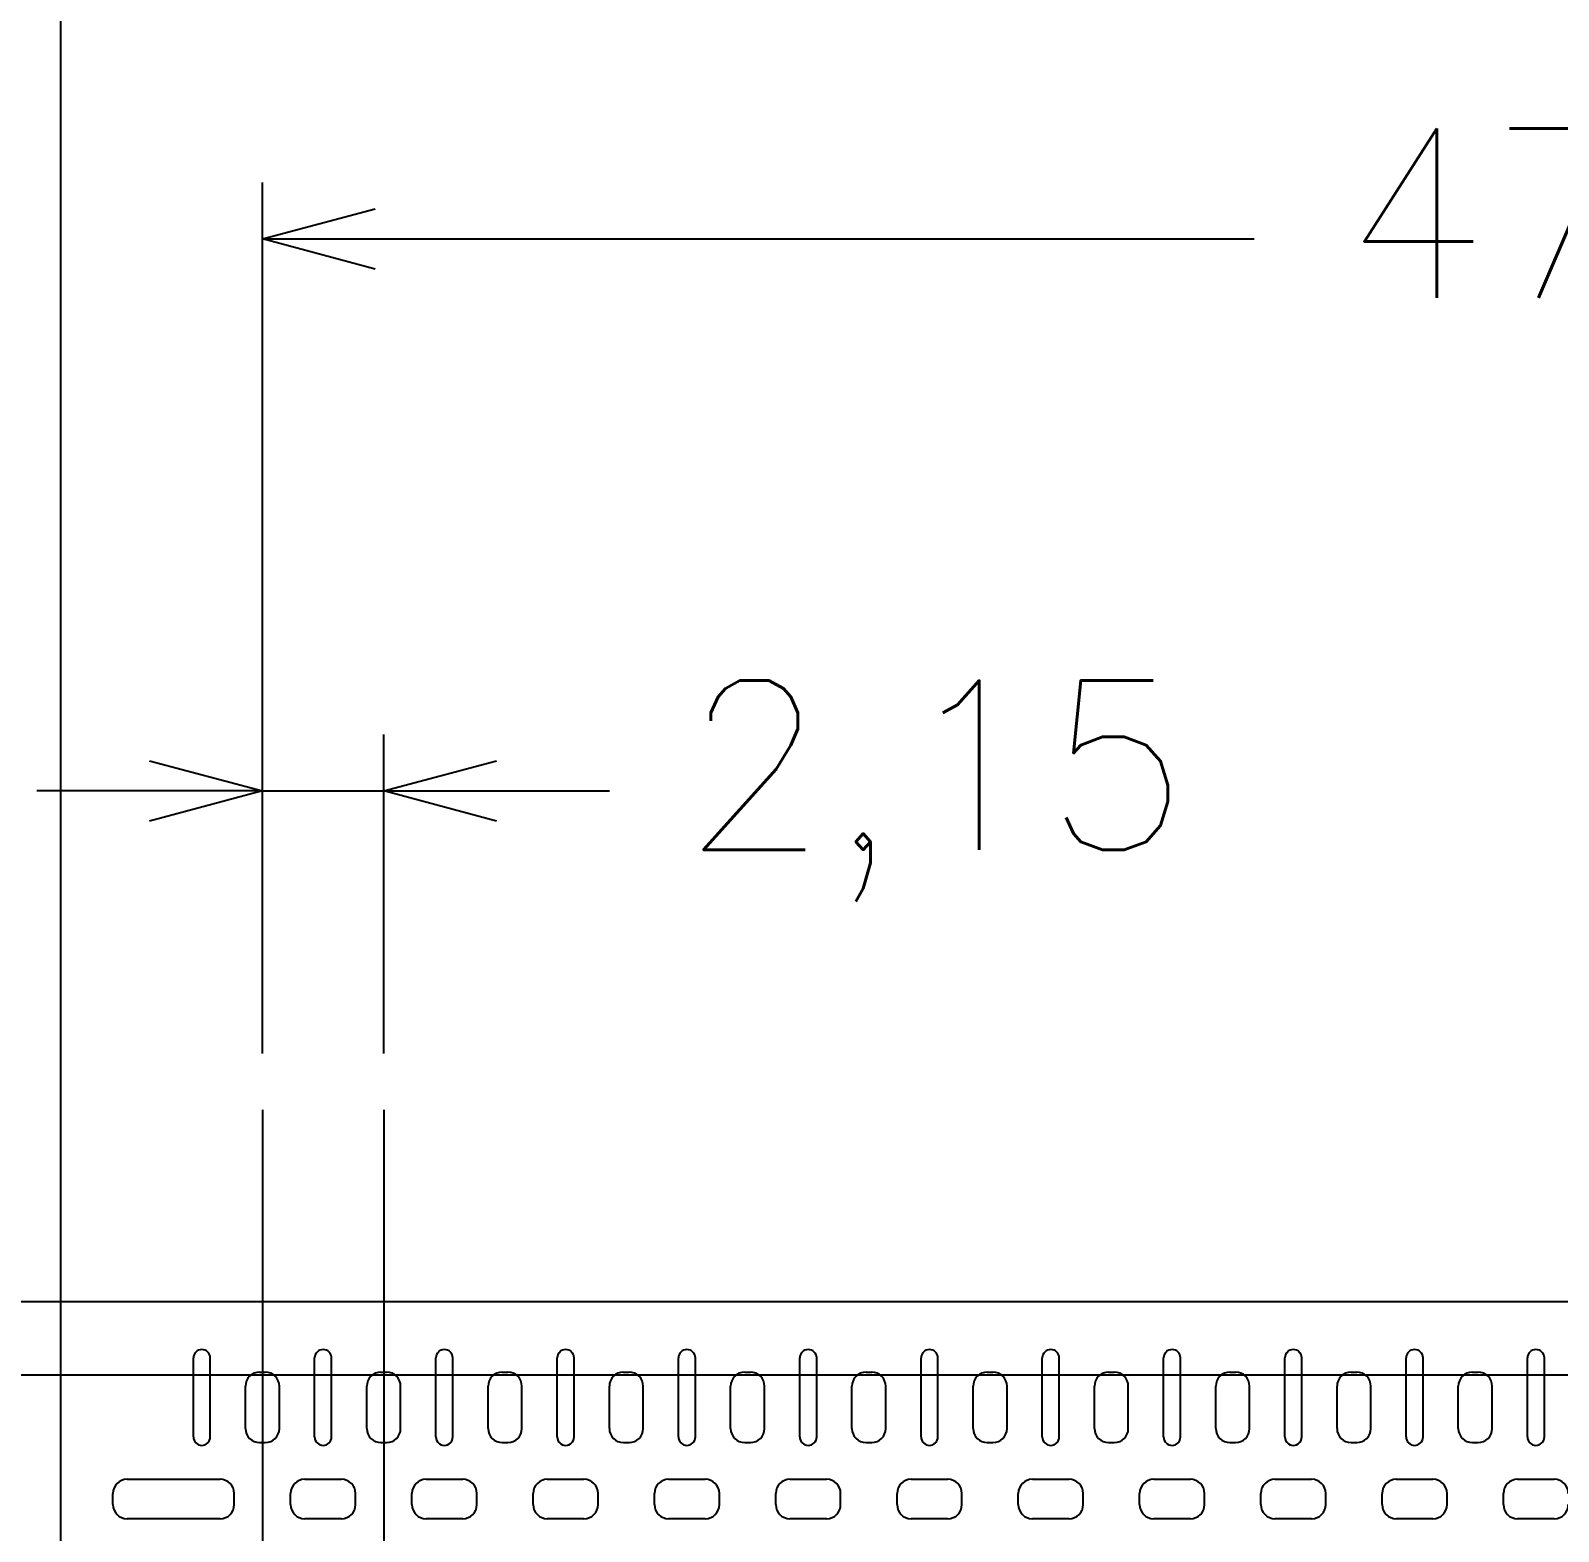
# Model space of a CAD drawing. Header units: millimetres. Extents: x -992 to 1678, y 98 to 1000.
# Drawn here: x -900.26 to -873.17, y 913.04 to 939.65 of the extents above; entities that cross this region are included whole.
import ezdxf

# ---------------------------------------------------------------- set-up
doc = ezdxf.new("R2010")
doc.units = ezdxf.units.MM
doc.header["$PDMODE"] = 3
doc.header["$PDSIZE"] = -1
doc.linetypes.add('CENTER', pattern=[10.16, 6.35, -1.27, 1.27, -1.27])
doc.layers.get('DEFPOINTS').update_dxf_attribs({"color": 10})
for name, color, linetype in [('1', 3, 'Continuous'), ('CEN', 8, 'CENTER'), ('DIM', 7, 'Continuous')]:
    doc.layers.add(name, color=color, linetype=linetype)
doc.styles.add('SIMPLEX', font='simplex')
doc.styles.get("Standard").update_dxf_attribs({"font": 'txt.shx', "bigfont": 'chineset.shx'})
doc.dimstyles.new('ISO-25', dxfattribs={"dimtxt": 2.5, "dimasz": 2.5, "dimexe": 1.25, "dimexo": 0.625, "dimtad": 1, "dimtxsty": 'Standard', "dimcen": 2.5, "dimadec": 0, "dimazin": 0, "dimtfac": 1, "dimtmove": 0, "dimatfit": 3, "dimfxl": 0, "dimarcsym": 0})

# ---------------------------------------------------------------- blocks, each defined once
blk = doc.blocks.new('_OPEN30')
at = {"color": 0, "linetype": 'ByBlock'}
for p, q in [((-1, 0.268), (0, 0)), ((0, 0), (-1, -0.268)), ((0, 0), (-1, 0))]:
    blk.add_line(p, q, dxfattribs=at)
blk = doc.blocks.new('*D2')
at = {"layer": 'DEFPOINTS', "color": 0}
for p in [(-656.549, 952.064), (-903.349, 916.616), (-656.549, 916.616)]:
    blk.add_point(p, dxfattribs=at)
at = {"layer": 'DIM', "color": 0, "lineweight": -2}
for p, q in [((-903.349, 917.616), (-903.349, 953.064)), ((-656.549, 917.616), (-656.549, 953.064)), ((-901.349, 952.064), (-787.449, 952.064)), ((-658.549, 952.064), (-772.449, 952.064))]:
    blk.add_line(p, q, dxfattribs=at)
at = {"layer": 'DIM', "color": 0, "lineweight": -2, "xscale": 2, "yscale": 2, "zscale": 2, "rotation": 180}
blk.add_blockref('_OPEN30', (-903.349, 952.064), dxfattribs=at)
at = {"layer": 'DIM', "color": 0, "lineweight": -2, "xscale": 2, "yscale": 2, "zscale": 2}
blk.add_blockref('_OPEN30', (-656.549, 952.064), dxfattribs=at)
at = {"layer": 'DIM', "color": 0, "insert": (-779.949, 952.064), "char_height": 3, "attachment_point": 5, "style": 'SIMPLEX'}
blk.add_mtext('246,8', dxfattribs=at)
blk = doc.blocks.new('*D3')
at = {"layer": 'DEFPOINTS', "color": 0}
for p in [(-848.849, 935.955), (-896.149, 920.516), (-848.849, 920.516)]:
    blk.add_point(p, dxfattribs=at)
at = {"layer": 'DIM', "color": 0, "lineweight": -2}
for p, q in [((-896.149, 921.516), (-896.149, 936.955)), ((-848.849, 921.516), (-848.849, 936.955)), ((-894.149, 935.955), (-878.57, 935.955)), ((-850.849, 935.955), (-866.427, 935.955))]:
    blk.add_line(p, q, dxfattribs=at)
at = {"layer": 'DIM', "color": 0, "lineweight": -2, "xscale": 2, "yscale": 2, "zscale": 2, "rotation": 180}
blk.add_blockref('_OPEN30', (-896.149, 935.955), dxfattribs=at)
at = {"layer": 'DIM', "color": 0, "lineweight": -2, "xscale": 2, "yscale": 2, "zscale": 2}
blk.add_blockref('_OPEN30', (-848.849, 935.955), dxfattribs=at)
at = {"layer": 'DIM', "color": 0, "insert": (-872.499, 935.955), "char_height": 3, "attachment_point": 5, "style": 'SIMPLEX'}
blk.add_mtext('47,3', dxfattribs=at)
blk = doc.blocks.new('*D4')
at = {"layer": 'DEFPOINTS', "color": 0}
for p in [(-893.999, 926.169), (-896.149, 920.516), (-893.999, 920.516)]:
    blk.add_point(p, dxfattribs=at)
at = {"layer": 'DIM', "color": 0, "lineweight": -2}
for p, q in [((-896.149, 921.516), (-896.149, 927.169)), ((-893.999, 921.516), (-893.999, 927.169)), ((-898.149, 926.169), (-900.149, 926.169)), ((-896.149, 926.169), (-893.999, 926.169)), ((-891.999, 926.169), (-889.999, 926.169))]:
    blk.add_line(p, q, dxfattribs=at)
at = {"layer": 'DIM', "color": 0, "lineweight": -2, "xscale": 2, "yscale": 2, "zscale": 2}
blk.add_blockref('_OPEN30', (-896.149, 926.169), dxfattribs=at)
at = {"layer": 'DIM', "color": 0, "lineweight": -2, "xscale": 2, "yscale": 2, "zscale": 2, "rotation": 180}
blk.add_blockref('_OPEN30', (-893.999, 926.169), dxfattribs=at)
at = {"layer": 'DIM', "color": 0, "insert": (-884.213, 926.169), "char_height": 3, "attachment_point": 5, "style": 'SIMPLEX'}
blk.add_mtext('2,15', dxfattribs=at)
blk = doc.blocks.new('*D5')
at = {"layer": 'DEFPOINTS', "color": 0}
for p in [(-899.724, 942.797), (-841.649, 920.116), (-899.724, 858.416)]:
    blk.add_point(p, dxfattribs=at)
at = {"layer": 'DIM', "color": 0, "lineweight": -2}
for p, q in [((-899.724, 859.416), (-899.724, 943.797)), ((-841.649, 921.116), (-841.649, 943.797)), ((-897.724, 942.797), (-879.615, 942.797)), ((-843.649, 942.797), (-861.758, 942.797))]:
    blk.add_line(p, q, dxfattribs=at)
at = {"layer": 'DIM', "color": 0, "lineweight": -2, "xscale": 2, "yscale": 2, "zscale": 2, "rotation": 180}
blk.add_blockref('_OPEN30', (-899.724, 942.797), dxfattribs=at)
at = {"layer": 'DIM', "color": 0, "lineweight": -2, "xscale": 2, "yscale": 2, "zscale": 2}
blk.add_blockref('_OPEN30', (-841.649, 942.797), dxfattribs=at)
at = {"layer": 'DIM', "color": 0, "insert": (-870.686, 942.797), "char_height": 3, "attachment_point": 5, "style": 'SIMPLEX'}
blk.add_mtext('58,075', dxfattribs=at)

msp = doc.modelspace()

# ---------------------------------------------------------------- linework, layer by layer
at = {"layer": '1'}
for p, q in [((-902.3486804, 917.11640189), (-872.4986804, 917.11640189)), ((-897.3736804, 914.71640189), (-897.3736804, 916.11640189)), ((-897.3736804, 914.71640189), (-897.3736804, 916.11640189)), ((-897.0736804, 914.71640189), (-897.0736804, 916.11640189)), ((-897.0736804, 914.71640189), (-897.0736804, 916.11640189)), ((-895.2236804, 914.71640189), (-895.2236804, 916.11640189)), ((-895.2236804, 914.71640189), (-895.2236804, 916.11640189)), ((-894.9236804, 914.71640189), (-894.9236804, 916.11640189)), ((-894.9236804, 914.71640189), (-894.9236804, 916.11640189)), ((-893.0736804, 914.71640189), (-893.0736804, 916.11640189)), ((-893.0736804, 914.71640189), (-893.0736804, 916.11640189)), ((-892.7736804, 914.71640189), (-892.7736804, 916.11640189)), ((-892.7736804, 914.71640189), (-892.7736804, 916.11640189)), ((-890.9236804, 914.71640189), (-890.9236804, 916.11640189)), ((-890.9236804, 914.71640189), (-890.9236804, 916.11640189)), ((-890.6236804, 914.71640189), (-890.6236804, 916.11640189)), ((-890.6236804, 914.71640189), (-890.6236804, 916.11640189)), ((-888.7736804, 914.71640189), (-888.7736804, 916.11640189)), ((-888.7736804, 914.71640189), (-888.7736804, 916.11640189)), ((-888.4736804, 914.71640189), (-888.4736804, 916.11640189)), ((-888.4736804, 914.71640189), (-888.4736804, 916.11640189)), ((-886.6236804, 914.71640189), (-886.6236804, 916.11640189)), ((-886.6236804, 914.71640189), (-886.6236804, 916.11640189)), ((-886.3236804, 914.71640189), (-886.3236804, 916.11640189)), ((-886.3236804, 914.71640189), (-886.3236804, 916.11640189)), ((-884.4736804, 914.71640189), (-884.4736804, 916.11640189)), ((-884.4736804, 914.71640189), (-884.4736804, 916.11640189)), ((-884.1736804, 914.71640189), (-884.1736804, 916.11640189)), ((-884.1736804, 914.71640189), (-884.1736804, 916.11640189)), ((-882.3236804, 914.71640189), (-882.3236804, 916.11640189)), ((-882.3236804, 914.71640189), (-882.3236804, 916.11640189)), ((-882.0236804, 914.71640189), (-882.0236804, 916.11640189)), ((-882.0236804, 914.71640189), (-882.0236804, 916.11640189)), ((-880.1736804, 914.71640189), (-880.1736804, 916.11640189)), ((-880.1736804, 914.71640189), (-880.1736804, 916.11640189)), ((-879.8736804, 914.71640189), (-879.8736804, 916.11640189)), ((-879.8736804, 914.71640189), (-879.8736804, 916.11640189)), ((-878.0236804, 914.71640189), (-878.0236804, 916.11640189)), ((-878.0236804, 914.71640189), (-878.0236804, 916.11640189)), ((-877.7236804, 914.71640189), (-877.7236804, 916.11640189)), ((-877.7236804, 914.71640189), (-877.7236804, 916.11640189)), ((-875.8736804, 914.71640189), (-875.8736804, 916.11640189)), ((-875.8736804, 914.71640189), (-875.8736804, 916.11640189)), ((-875.5736804, 914.71640189), (-875.5736804, 916.11640189)), ((-875.5736804, 914.71640189), (-875.5736804, 916.11640189)), ((-873.7236804, 914.71640189), (-873.7236804, 916.11640189)), ((-873.7236804, 914.71640189), (-873.7236804, 916.11640189)), ((-873.4236804, 914.71640189), (-873.4236804, 916.11640189)), ((-873.4236804, 914.71640189), (-873.4236804, 916.11640189)), ((-896.1986804, 915.86640189), (-896.0986804, 915.86640189)), ((-894.0486804, 915.86640189), (-893.9486804, 915.86640189)), ((-891.8986804, 915.86640189), (-891.7986804, 915.86640189)), ((-889.7486804, 915.86640189), (-889.6486804, 915.86640189)), ((-887.5986804, 915.86640189), (-887.4986804, 915.86640189)), ((-885.4486804, 915.86640189), (-885.3486804, 915.86640189)), ((-883.2986804, 915.86640189), (-883.1986804, 915.86640189)), ((-881.1486804, 915.86640189), (-881.0486804, 915.86640189)), ((-878.9986804, 915.86640189), (-878.8986804, 915.86640189)), ((-876.8486804, 915.86640189), (-876.7486804, 915.86640189)), ((-874.6986804, 915.86640189), (-874.5986804, 915.86640189)), ((-896.4486804, 914.86640189), (-896.4486804, 915.61640189)), ((-895.8486804, 914.86640189), (-895.8486804, 915.61640189)), ((-894.2986804, 914.86640189), (-894.2986804, 915.61640189)), ((-893.6986804, 914.86640189), (-893.6986804, 915.61640189)), ((-892.1486804, 914.86640189), (-892.1486804, 915.61640189)), ((-891.5486804, 914.86640189), (-891.5486804, 915.61640189)), ((-889.9986804, 914.86640189), (-889.9986804, 915.61640189)), ((-889.3986804, 914.86640189), (-889.3986804, 915.61640189)), ((-887.8486804, 914.86640189), (-887.8486804, 915.61640189)), ((-887.2486804, 914.86640189), (-887.2486804, 915.61640189)), ((-885.6986804, 914.86640189), (-885.6986804, 915.61640189)), ((-885.0986804, 914.86640189), (-885.0986804, 915.61640189)), ((-883.5486804, 914.86640189), (-883.5486804, 915.61640189)), ((-882.9486804, 914.86640189), (-882.9486804, 915.61640189)), ((-881.3986804, 914.86640189), (-881.3986804, 915.61640189)), ((-880.7986804, 914.86640189), (-880.7986804, 915.61640189)), ((-879.2486804, 914.86640189), (-879.2486804, 915.61640189)), ((-878.6486804, 914.86640189), (-878.6486804, 915.61640189)), ((-877.0986804, 914.86640189), (-877.0986804, 915.61640189)), ((-876.4986804, 914.86640189), (-876.4986804, 915.61640189)), ((-874.9486804, 914.86640189), (-874.9486804, 915.61640189)), ((-874.3486804, 914.86640189), (-874.3486804, 915.61640189)), ((-896.1986804, 914.61640189), (-896.0986804, 914.61640189)), ((-894.0486804, 914.61640189), (-893.9486804, 914.61640189)), ((-891.8986804, 914.61640189), (-891.7986804, 914.61640189)), ((-889.7486804, 914.61640189), (-889.6486804, 914.61640189)), ((-887.5986804, 914.61640189), (-887.4986804, 914.61640189)), ((-885.4486804, 914.61640189), (-885.3486804, 914.61640189)), ((-883.2986804, 914.61640189), (-883.1986804, 914.61640189)), ((-881.1486804, 914.61640189), (-881.0486804, 914.61640189)), ((-878.9986804, 914.61640189), (-878.8986804, 914.61640189)), ((-876.8486804, 914.61640189), (-876.7486804, 914.61640189)), ((-874.6986804, 914.61640189), (-874.5986804, 914.61640189)), ((-898.5486804, 913.96640189), (-896.8986804, 913.96640189)), ((-895.3986804, 913.96640189), (-894.7486804, 913.96640189)), ((-893.2486804, 913.96640189), (-892.5986804, 913.96640189)), ((-891.0986804, 913.96640189), (-890.4486804, 913.96640189)), ((-888.9486804, 913.96640189), (-888.2986804, 913.96640189)), ((-886.7986804, 913.96640189), (-886.1486804, 913.96640189)), ((-884.6486804, 913.96640189), (-883.9986804, 913.96640189)), ((-882.4986804, 913.96640189), (-881.8486804, 913.96640189)), ((-880.3486804, 913.96640189), (-879.6986804, 913.96640189)), ((-878.1986804, 913.96640189), (-877.5486804, 913.96640189)), ((-876.0486804, 913.96640189), (-875.3986804, 913.96640189)), ((-873.8986804, 913.96640189), (-873.2486804, 913.96640189)), ((-898.7986804, 913.51640189), (-898.7986804, 913.71640189))]:
    msp.add_line(p, q, dxfattribs=at)
at = {"layer": '1', "linetype": 'ByBlock'}
for p, q in [((-896.6486804, 913.51640189), (-896.6486804, 913.71640189)), ((-895.6486804, 913.51640189), (-895.6486804, 913.71640189)), ((-894.4986804, 913.51640189), (-894.4986804, 913.71640189)), ((-893.4986804, 913.51640189), (-893.4986804, 913.71640189)), ((-892.3486804, 913.51640189), (-892.3486804, 913.71640189)), ((-891.3486804, 913.51640189), (-891.3486804, 913.71640189)), ((-890.1986804, 913.51640189), (-890.1986804, 913.71640189)), ((-889.1986804, 913.51640189), (-889.1986804, 913.71640189)), ((-888.0486804, 913.51640189), (-888.0486804, 913.71640189)), ((-887.0486804, 913.51640189), (-887.0486804, 913.71640189)), ((-885.8986804, 913.51640189), (-885.8986804, 913.71640189)), ((-884.8986804, 913.51640189), (-884.8986804, 913.71640189)), ((-883.7486804, 913.51640189), (-883.7486804, 913.71640189)), ((-882.7486804, 913.51640189), (-882.7486804, 913.71640189)), ((-881.5986804, 913.51640189), (-881.5986804, 913.71640189)), ((-880.5986804, 913.51640189), (-880.5986804, 913.71640189)), ((-879.4486804, 913.51640189), (-879.4486804, 913.71640189)), ((-878.4486804, 913.51640189), (-878.4486804, 913.71640189)), ((-877.2986804, 913.51640189), (-877.2986804, 913.71640189)), ((-876.2986804, 913.51640189), (-876.2986804, 913.71640189)), ((-875.1486804, 913.51640189), (-875.1486804, 913.71640189)), ((-874.1486804, 913.51640189), (-874.1486804, 913.71640189)), ((-896.8986804, 913.26640189), (-898.5486804, 913.26640189)), ((-894.7486804, 913.26640189), (-895.3986804, 913.26640189)), ((-892.5986804, 913.26640189), (-893.2486804, 913.26640189)), ((-890.4486804, 913.26640189), (-891.0986804, 913.26640189)), ((-888.2986804, 913.26640189), (-888.9486804, 913.26640189)), ((-886.1486804, 913.26640189), (-886.7986804, 913.26640189)), ((-883.9986804, 913.26640189), (-884.6486804, 913.26640189)), ((-881.8486804, 913.26640189), (-882.4986804, 913.26640189)), ((-879.6986804, 913.26640189), (-880.3486804, 913.26640189)), ((-877.5486804, 913.26640189), (-878.1986804, 913.26640189)), ((-875.3986804, 913.26640189), (-876.0486804, 913.26640189)), ((-873.2486804, 913.26640189), (-873.8986804, 913.26640189))]:
    msp.add_line(p, q, dxfattribs=at)
at = {"layer": '1'}
for centre, radius, start, end in [((-897.2236804, 916.11640189), 0.15, 0, 180), ((-897.2236804, 916.11640189), 0.15, 0, 180), ((-895.0736804, 916.11640189), 0.15, 0, 180), ((-895.0736804, 916.11640189), 0.15, 0, 180), ((-892.9236804, 916.11640189), 0.15, 0, 180), ((-892.9236804, 916.11640189), 0.15, 0, 180), ((-890.7736804, 916.11640189), 0.15, 0, 180), ((-890.7736804, 916.11640189), 0.15, 0, 180), ((-888.6236804, 916.11640189), 0.15, 0, 180), ((-888.6236804, 916.11640189), 0.15, 0, 180), ((-886.4736804, 916.11640189), 0.15, 0, 180), ((-886.4736804, 916.11640189), 0.15, 0, 180), ((-884.3236804, 916.11640189), 0.15, 0, 180), ((-884.3236804, 916.11640189), 0.15, 0, 180), ((-882.1736804, 916.11640189), 0.15, 0, 180), ((-882.1736804, 916.11640189), 0.15, 0, 180), ((-880.0236804, 916.11640189), 0.15, 0, 180), ((-880.0236804, 916.11640189), 0.15, 0, 180), ((-877.8736804, 916.11640189), 0.15, 0, 180), ((-877.8736804, 916.11640189), 0.15, 0, 180), ((-875.7236804, 916.11640189), 0.15, 0, 180), ((-875.7236804, 916.11640189), 0.15, 0, 180), ((-873.5736804, 916.11640189), 0.15, 0, 180), ((-873.5736804, 916.11640189), 0.15, 0, 180), ((-896.1986804, 915.61640189), 0.25, 90, 180), ((-896.0986804, 915.61640189), 0.25, 0, 90), ((-894.0486804, 915.61640189), 0.25, 90, 180), ((-893.9486804, 915.61640189), 0.25, 0, 90), ((-891.8986804, 915.61640189), 0.25, 90, 180), ((-891.7986804, 915.61640189), 0.25, 0, 90), ((-889.7486804, 915.61640189), 0.25, 90, 180), ((-889.6486804, 915.61640189), 0.25, 0, 90), ((-887.5986804, 915.61640189), 0.25, 90, 180), ((-887.4986804, 915.61640189), 0.25, 0, 90), ((-885.4486804, 915.61640189), 0.25, 90, 180), ((-885.3486804, 915.61640189), 0.25, 0, 90), ((-883.2986804, 915.61640189), 0.25, 90, 180), ((-883.1986804, 915.61640189), 0.25, 0, 90), ((-881.1486804, 915.61640189), 0.25, 90, 180), ((-881.0486804, 915.61640189), 0.25, 0, 90), ((-878.9986804, 915.61640189), 0.25, 90, 180), ((-878.8986804, 915.61640189), 0.25, 0, 90), ((-876.8486804, 915.61640189), 0.25, 90, 180), ((-876.7486804, 915.61640189), 0.25, 0, 90), ((-874.6986804, 915.61640189), 0.25, 90, 180), ((-874.5986804, 915.61640189), 0.25, 0, 90), ((-897.2236804, 914.71640189), 0.15, 180, 0), ((-897.2236804, 914.71640189), 0.15, 180, 0), ((-896.1986804, 914.86640189), 0.25, 180, 270), ((-896.0986804, 914.86640189), 0.25, 270, 0), ((-895.0736804, 914.71640189), 0.15, 180, 0), ((-895.0736804, 914.71640189), 0.15, 180, 0), ((-894.0486804, 914.86640189), 0.25, 180, 270), ((-893.9486804, 914.86640189), 0.25, 270, 0), ((-892.9236804, 914.71640189), 0.15, 180, 0), ((-892.9236804, 914.71640189), 0.15, 180, 0), ((-891.8986804, 914.86640189), 0.25, 180, 270), ((-891.7986804, 914.86640189), 0.25, 270, 0), ((-890.7736804, 914.71640189), 0.15, 180, 0), ((-890.7736804, 914.71640189), 0.15, 180, 0), ((-889.7486804, 914.86640189), 0.25, 180, 270), ((-889.6486804, 914.86640189), 0.25, 270, 0), ((-888.6236804, 914.71640189), 0.15, 180, 0), ((-888.6236804, 914.71640189), 0.15, 180, 0), ((-887.5986804, 914.86640189), 0.25, 180, 270), ((-887.4986804, 914.86640189), 0.25, 270, 0), ((-886.4736804, 914.71640189), 0.15, 180, 0), ((-886.4736804, 914.71640189), 0.15, 180, 0), ((-885.4486804, 914.86640189), 0.25, 180, 270), ((-885.3486804, 914.86640189), 0.25, 270, 0), ((-884.3236804, 914.71640189), 0.15, 180, 0), ((-884.3236804, 914.71640189), 0.15, 180, 0), ((-883.2986804, 914.86640189), 0.25, 180, 270), ((-883.1986804, 914.86640189), 0.25, 270, 0), ((-882.1736804, 914.71640189), 0.15, 180, 0), ((-882.1736804, 914.71640189), 0.15, 180, 0), ((-881.1486804, 914.86640189), 0.25, 180, 270), ((-881.0486804, 914.86640189), 0.25, 270, 0), ((-880.0236804, 914.71640189), 0.15, 180, 0), ((-880.0236804, 914.71640189), 0.15, 180, 0), ((-878.9986804, 914.86640189), 0.25, 180, 270), ((-878.8986804, 914.86640189), 0.25, 270, 0), ((-877.8736804, 914.71640189), 0.15, 180, 0), ((-877.8736804, 914.71640189), 0.15, 180, 0), ((-876.8486804, 914.86640189), 0.25, 180, 270), ((-876.7486804, 914.86640189), 0.25, 270, 0), ((-875.7236804, 914.71640189), 0.15, 180, 0), ((-875.7236804, 914.71640189), 0.15, 180, 0), ((-874.6986804, 914.86640189), 0.25, 180, 270), ((-874.5986804, 914.86640189), 0.25, 270, 0), ((-873.5736804, 914.71640189), 0.15, 180, 0), ((-873.5736804, 914.71640189), 0.15, 180, 0), ((-898.5486804, 913.71640189), 0.25, 90, 180), ((-898.5486804, 913.51640189), 0.25, 180, 270)]:
    msp.add_arc(centre, radius, start, end, dxfattribs=at)
at = {"layer": '1', "linetype": 'ByBlock'}
for centre, start, end in [((-896.8986804, 913.71640189), 0, 90), ((-895.3986804, 913.71640189), 90, 180), ((-894.7486804, 913.71640189), 0, 90), ((-893.2486804, 913.71640189), 90, 180), ((-892.5986804, 913.71640189), 0, 90), ((-891.0986804, 913.71640189), 90, 180), ((-890.4486804, 913.71640189), 0, 90), ((-888.9486804, 913.71640189), 90, 180), ((-888.2986804, 913.71640189), 0, 90), ((-886.7986804, 913.71640189), 90, 180), ((-886.1486804, 913.71640189), 0, 90), ((-884.6486804, 913.71640189), 90, 180), ((-883.9986804, 913.71640189), 0, 90), ((-882.4986804, 913.71640189), 90, 180), ((-881.8486804, 913.71640189), 0, 90), ((-880.3486804, 913.71640189), 90, 180), ((-879.6986804, 913.71640189), 0, 90), ((-878.1986804, 913.71640189), 90, 180), ((-877.5486804, 913.71640189), 0, 90), ((-876.0486804, 913.71640189), 90, 180), ((-875.3986804, 913.71640189), 0, 90), ((-873.8986804, 913.71640189), 90, 180), ((-873.2486804, 913.71640189), 0, 90), ((-896.8986804, 913.51640189), 270, 0), ((-895.3986804, 913.51640189), 180, 270), ((-894.7486804, 913.51640189), 270, 0), ((-893.2486804, 913.51640189), 180, 270), ((-892.5986804, 913.51640189), 270, 0), ((-891.0986804, 913.51640189), 180, 270), ((-890.4486804, 913.51640189), 270, 0), ((-888.9486804, 913.51640189), 180, 270), ((-888.2986804, 913.51640189), 270, 0), ((-886.7986804, 913.51640189), 180, 270), ((-886.1486804, 913.51640189), 270, 0), ((-884.6486804, 913.51640189), 180, 270), ((-883.9986804, 913.51640189), 270, 0), ((-882.4986804, 913.51640189), 180, 270), ((-881.8486804, 913.51640189), 270, 0), ((-880.3486804, 913.51640189), 180, 270), ((-879.6986804, 913.51640189), 270, 0), ((-878.1986804, 913.51640189), 180, 270), ((-877.5486804, 913.51640189), 270, 0), ((-876.0486804, 913.51640189), 180, 270), ((-875.3986804, 913.51640189), 270, 0), ((-873.8986804, 913.51640189), 180, 270), ((-873.2486804, 913.51640189), 270, 0)]:
    msp.add_arc(centre, 0.25, start, end, dxfattribs=at)
at = {"layer": 'CEN', "linetype": 'ByBlock'}
for p, q in [((-896.1486804, 920.51640189), (-896.1486804, 853.71640189)), ((-893.9986804, 920.51640189), (-893.9986804, 853.71640189)), ((-901.6236804, 915.81640189), (-659.2736804, 915.81640189))]:
    msp.add_line(p, q, dxfattribs=at)

# ---------------------------------------------------------------- dimensions: what is measured, and where the dimension line sits
at = {"layer": 'DIM'}
for base, p1, p2, picture, middle in [((-656.5486803994, 952.0636081337), (-903.3486803994, 916.6164018862), (-656.5486803994, 916.6164018862), '*D2', (-779.9486803994, 952.0636081337)), ((-899.7236803994, 942.7969729261), (-841.6486803994, 920.1164018862), (-899.7236803994, 858.4164018862), '*D5', (-870.6861803994, 942.7969729261)), ((-848.8486803994, 935.9550604943), (-896.1486803994, 920.5164018862), (-848.8486803994, 920.5164018862), '*D3', (-872.4986803994, 935.9550604943)), ((-893.9986804, 926.1692089), (-896.1486804, 920.51640189), (-893.9986804, 920.51640189), '*D4', (-884.21296611, 926.1692089))]:
    dim = msp.add_linear_dim(base=base, p1=p1, p2=p2, dimstyle='ISO-25', override={"dimtxt": 3, "dimasz": 2, "dimexe": 1, "dimexo": 1, "dimgap": 1.5, "dimtad": 0, "dimdec": 8, "dimtxsty": 'SIMPLEX', "dimblk1": 'OPEN30', "dimblk2": 'OPEN30', "dimsah": 1, "dimtp": 0.05, "dimtm": 0.05, "dimtfac": 0.5, "dimtdec": 8}, dxfattribs=at)
    dim.commit()
    dim.dimension.update_dxf_attribs({"geometry": picture, "text_midpoint": middle})

doc.saveas('drawing.dxf')
